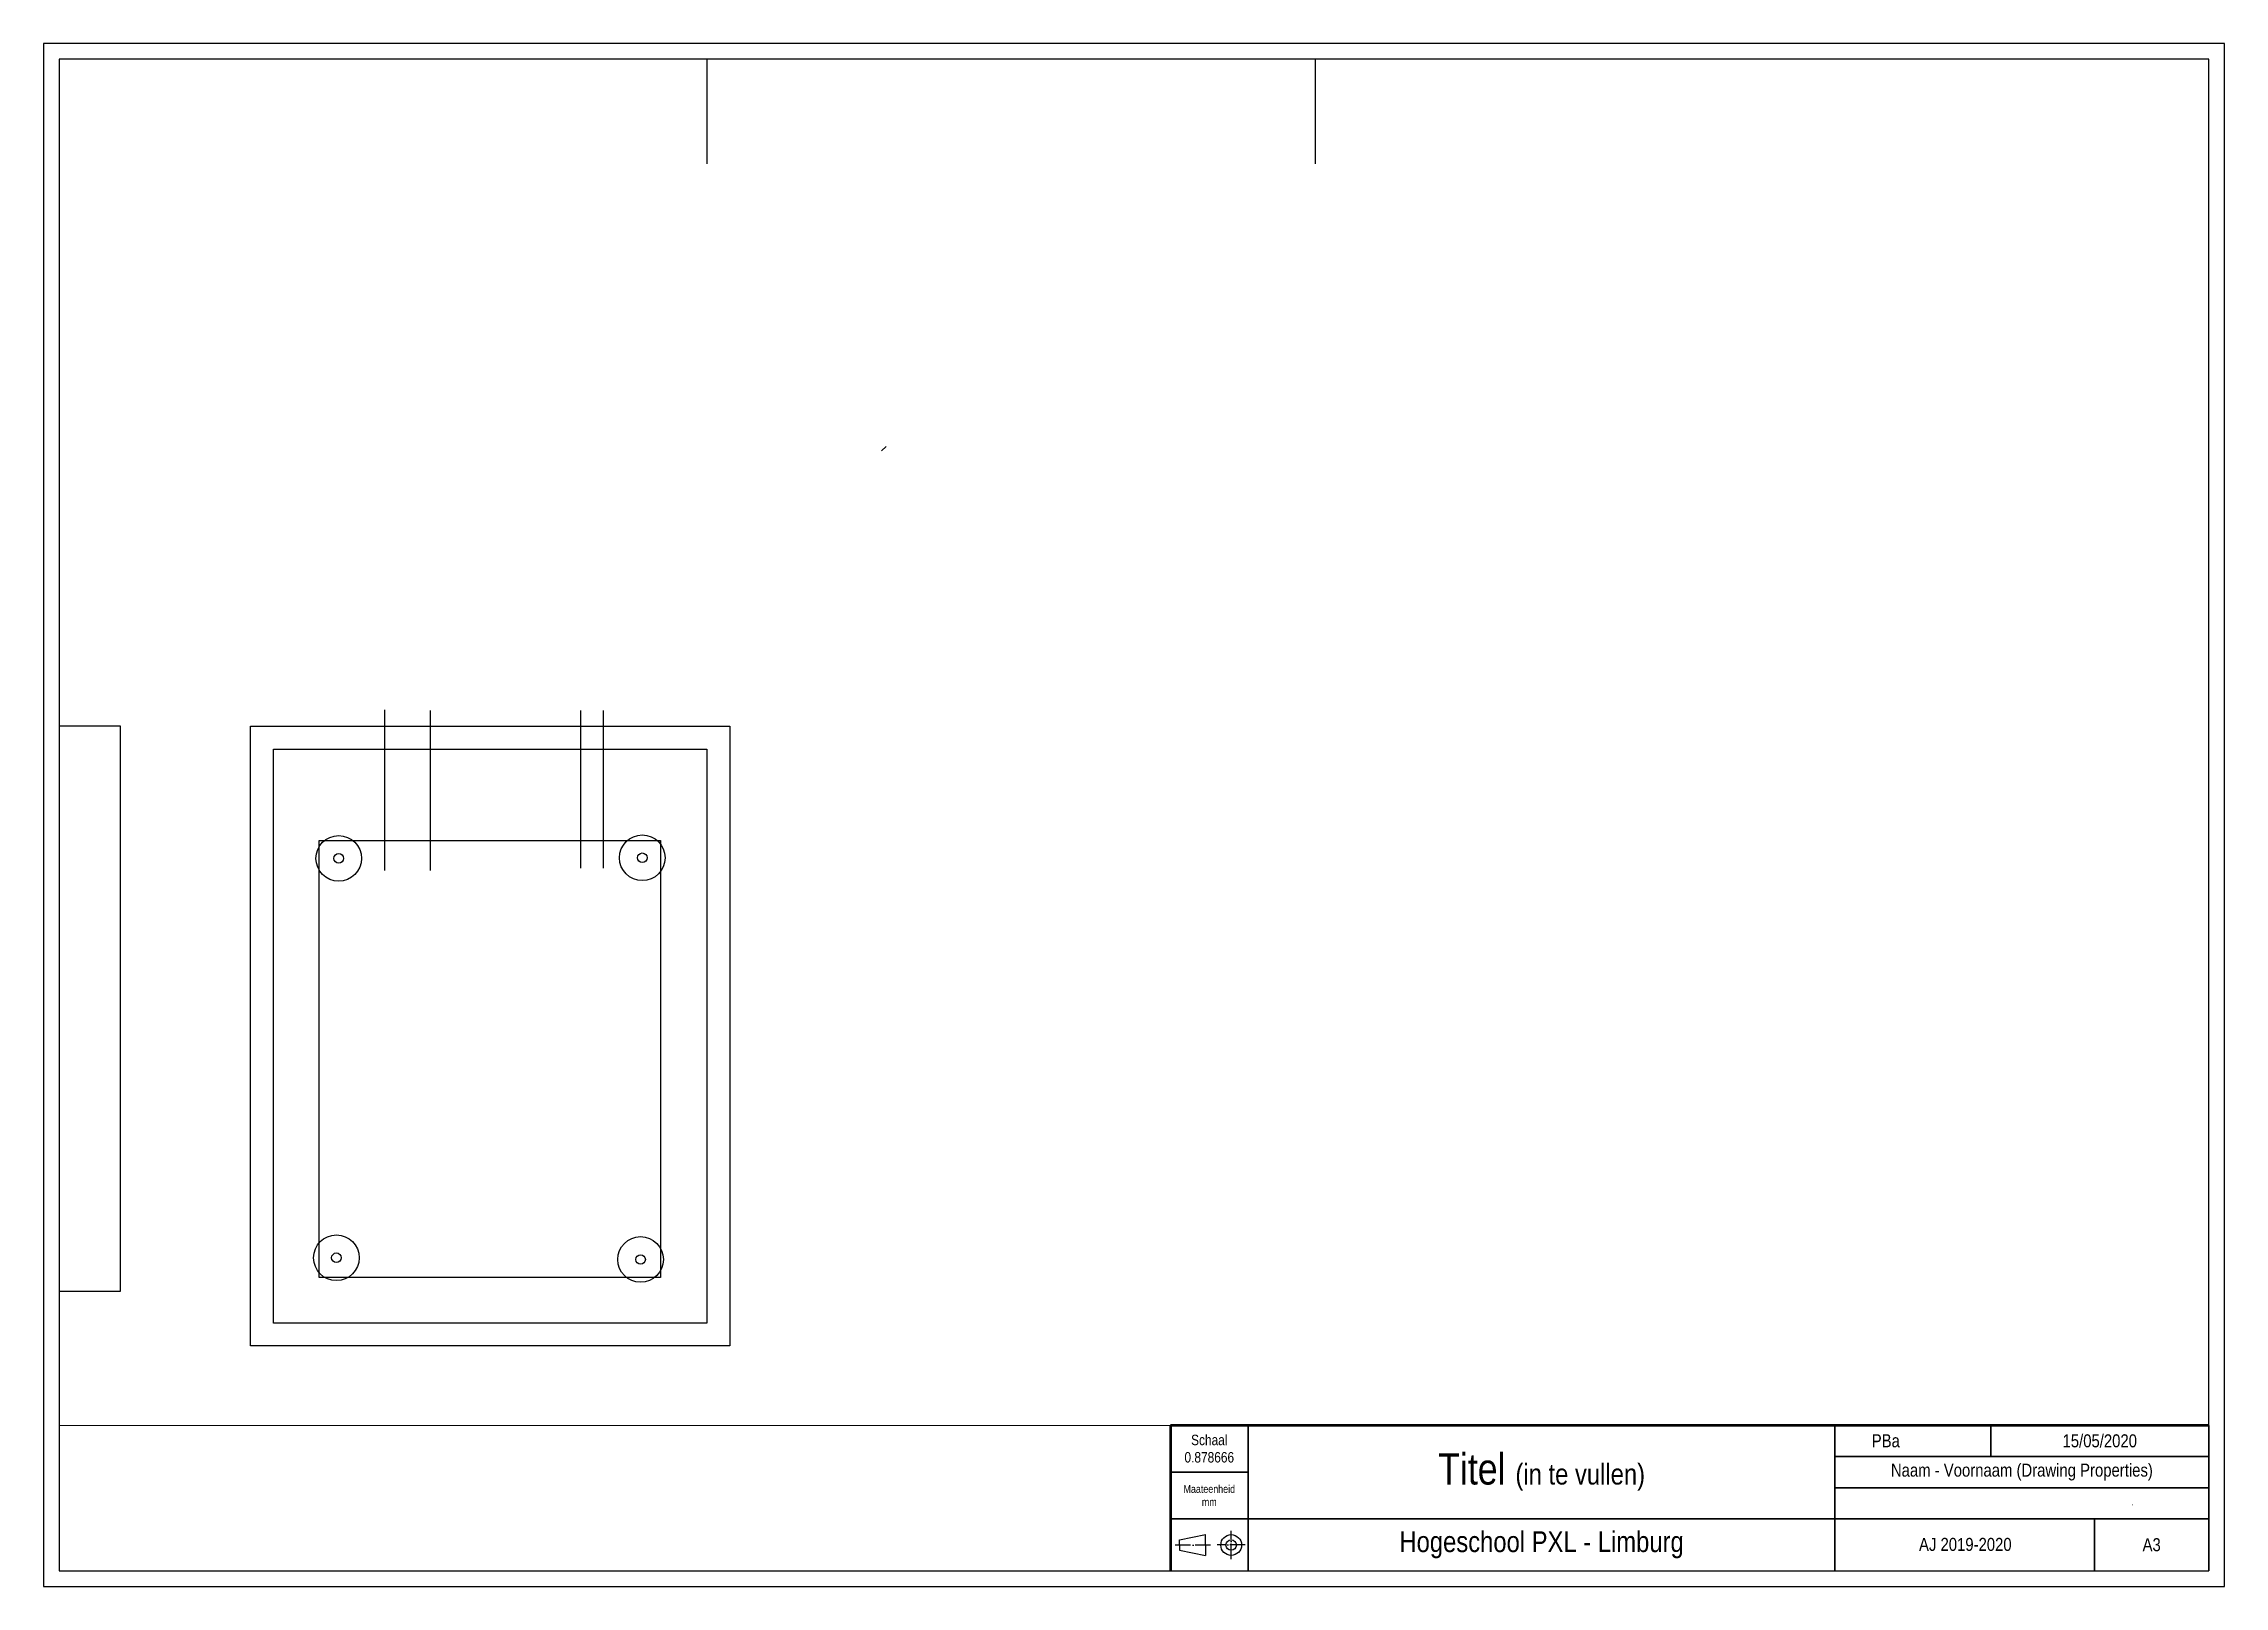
# Paper-space layout 'Landscape A3 (VP-DWGtoPDF)' of a CAD drawing. Header units: millimetres. Extents: x -44 to 376, y -34 to 263.
# The model-space entities are those that its viewports show. They can reach past a viewport. Long polylines and large blocks are cut down to what shows.
import ezdxf

# ---------------------------------------------------------------- set-up
doc = ezdxf.new("R2010")
doc.units = ezdxf.units.MM
doc.header["$LTSCALE"] = 0.5
doc.linetypes.add('ACAD_ISO04W100', pattern=[30, 24, -3, 0, -3])
doc.layers.get('0').update_dxf_attribs({"color": 250})
for name, color, linetype, plot in [('00 Niet printen', 212, 'Continuous', False), ('Uitgeverij', 7, 'Continuous', False), ('VP Hidden', 252, 'Continuous', False)]:
    doc.layers.add(name, color=color, linetype=linetype, plot=plot)
doc.layers.add('Kader', color=7, linetype='Continuous')
doc.styles.add('A3NCAD Technic', font='technic_.ttf')
doc.styles.get("Standard").update_dxf_attribs({"font": 'verdana.ttf'})
doc.styles.add('Technic', font='technic_.ttf')

# ---------------------------------------------------------------- blocks, each defined once
blk = doc.blocks.new('*U31')
at = {"linetype": 'Continuous', "insert": (0, 0), "char_height": 4, "attachment_point": 5, "style": 'Technic'}
blk.add_mtext_dynamic_manual_height_columns('Hogeschool PXL - Limburg', width=113, gutter_width=12.5, heights=[0], dxfattribs=at)
blk = doc.blocks.new('*U33')
at = {"linetype": 'Continuous', "insert": (-0.18, -0.05), "char_height": 2.5, "width": 49.5442, "attachment_point": 5, "style": 'Technic'}
blk.add_mtext('AJ 2019-2020', dxfattribs=at)
blk = doc.blocks.new('*U34')
at = {"lineweight": 30, "insert": (0, 0), "char_height": 2.5, "width": 72, "attachment_point": 5, "style": 'Technic'}
blk.add_mtext('Naam - Voornaam (Drawing Properties)', dxfattribs=at)
blk = doc.blocks.new('*U32')
at = {"linetype": 'Continuous', "insert": (-7.91, 0.01), "char_height": 2.5, "attachment_point": 4, "style": 'Technic'}
blk.add_mtext_dynamic_manual_height_columns('PBa ', width=11.7286, gutter_width=12.5, heights=[0], dxfattribs=at)
blk = doc.blocks.new('*U28')
at = {"linetype": 'Continuous', "insert": (0, 0), "char_height": 2.5, "attachment_point": 5, "style": 'Technic'}
blk.add_mtext_dynamic_manual_height_columns('15/05/2020', width=4.131, gutter_width=12.5, heights=[0], dxfattribs=at)
blk = doc.blocks.new('*U16')
at = {"color": 7, "linetype": 'Continuous', "insert": (20.28, 0.11), "char_height": 1, "attachment_point": 1, "style": 'Technic'}
blk.add_mtext_dynamic_manual_height_columns('.', width=33.7428, gutter_width=12.5, heights=[0], dxfattribs=at)
blk = doc.blocks.new('*U21')
at = {"layer": 'Kader', "lineweight": -3}
for p, q in [((-6.35, 0.98), (-1.35, 1.98)), ((-6.35, -0.02), (-6.35, 0.98)), ((-1.35, -0.02), (-1.35, 1.98)), ((-6.35, -0.02), (-6.35, -1.02)), ((-6.35, -1.02), (-1.35, -2.02)), ((-1.35, -0.02), (-1.35, -2.02))]:
    blk.add_line(p, q, dxfattribs=at)
at = {"layer": 'Kader', "linetype": 'ACAD_ISO04W100', "lineweight": -3, "ltscale": 0.25}
for p, q in [((3.61, -2.73), (3.61, 2.71)), ((-0.35, -0.02), (-7.39, -0.02)), ((6.33, -0.01), (0.89, -0.01))]:
    blk.add_line(p, q, dxfattribs=at)
at = {"layer": 'Kader', "lineweight": -3}
for radius in [2, 1]:
    blk.add_circle((3.61, -0.02), radius, dxfattribs=at)
blk = doc.blocks.new('*U36')
at = {"layer": 'Kader', "linetype": 'Continuous', "insert": (7.5, -4.5), "char_height": 1.5, "width": 15, "attachment_point": 5, "style": 'Technic'}
blk.add_mtext('Maateenheid\\Pmm', dxfattribs=at)

msp = doc.modelspace()

# ---------------------------------------------------------------- linework, layer by layer
at = {"linetype": 'Continuous'}
for p, q in [((116.39, 338.08, 30), (116.39, 275.2, 30)), ((249.68, 338.08, 30), (249.68, 275.2, 30)), ((155.66, 213.32, 30), (154.66, 212.32, 30)), ((45.8, 120.4), (45.8, 155.6)), ((55.8, 120.4), (55.8, 155.45)), ((88.73, 120.9), (88.73, 155.45)), ((93.73, 120.9), (93.73, 155.45))]:
    msp.add_line(p, q, dxfattribs=at)
for points in [[(-12.18, 152), (-105.2, 152), (-105.2, 28.24), (-12.18, 28.24)], [(16.37, 152), (121.39, 152), (121.39, 16.24), (16.37, 16.24)], [(21.37, 147), (116.39, 147), (116.39, 21.24), (21.37, 21.24)], [(31.37, 127), (106.25, 127), (106.25, 31.24), (31.37, 31.24)]]:
    msp.add_lwpolyline(points, close=True, dxfattribs=at)
for centre, radius in [((35.69, 123.06), 5), ((102.23, 123.19), 5), ((35.69, 123.06), 1.05), ((102.23, 123.19), 1.05), ((35.18, 35.56), 5), ((101.85, 35.18), 5), ((35.18, 35.56), 1.05), ((101.85, 35.18), 1.05)]:
    msp.add_circle(centre, radius, dxfattribs=at)

psp = doc.layouts.new('Landscape A3 (VP-DWGtoPDF)')

# ---------------------------------------------------------------- linework, layer by layer
at = {"layer": '00 Niet printen', "linetype": 'Continuous'}
psp.add_lwpolyline([(-44.44, -33.54), (375.56, -33.54), (375.56, 263.46), (-44.44, 263.46)], close=True, dxfattribs=at)
at = {"layer": 'Kader', "lineweight": 50}
for p, q in [((372.56, -2.54), (172.56, -2.54)), ((172.56, -2.54), (172.56, -30.54))]:
    psp.add_line(p, q, dxfattribs=at)
at = {"layer": 'Kader', "lineweight": 30}
for p, q in [((187.56, -30.54), (187.56, -2.54)), ((300.56, -30.54), (300.56, -2.54)), ((330.56, -8.54), (330.56, -2.54)), ((372.56, -30.54), (372.56, -2.54)), ((372.56, -8.54), (300.56, -8.54)), ((372.56, -14.54), (300.56, -14.54)), ((187.56, -20.54), (372.56, -20.54)), ((350.56, -30.54), (350.56, -20.54))]:
    psp.add_line(p, q, dxfattribs=at)
at = {"layer": 'Kader', "linetype": 'Continuous', "lineweight": 30}
for p, q in [((172.56, -11.54), (187.56, -11.54)), ((187.56, -20.54), (172.56, -20.54))]:
    psp.add_line(p, q, dxfattribs=at)
at = {"layer": 'Kader', "linetype": 'Continuous'}
psp.add_lwpolyline([(-41.44, -30.54), (372.56, -30.54), (372.56, 260.46), (-41.44, 260.46)], close=True, dxfattribs=at)

# ---------------------------------------------------------------- block references
at = {"linetype": 'Continuous'}
psp.add_blockref('*U36', (172.56, -11.54), dxfattribs=at)
at = {"layer": 'Kader', "linetype": 'Continuous'}
for name, p in [('*U28', (351.56, -5.54)), ('*U32', (315.56, -5.54)), ('*U34', (336.56, -11.54)), ('*U31', (244.06, -25.54)), ('*U33', (325.85, -25.43))]:
    psp.add_blockref(name, p, dxfattribs=at)
at = {"layer": 'Kader', "linetype": 'Continuous', "lineweight": -3}
psp.add_blockref('*U21', (180.67, -25.56), dxfattribs=at)
at = {"layer": 'Uitgeverij', "linetype": 'Continuous'}
psp.add_blockref('*U16', (337.43, -17.04), dxfattribs=at)

# ---------------------------------------------------------------- texts
at = {"linetype": 'Continuous', "insert": (180.06, -7.04), "char_height": 2, "attachment_point": 5, "style": 'A3NCAD Technic'}
psp.add_mtext_dynamic_manual_height_columns('Schaal\\P0.878666', width=15, gutter_width=12.5, heights=[0], dxfattribs=at)
at = {"layer": 'Kader', "insert": (244.06, -11.54), "char_height": 6, "width": 113, "attachment_point": 5}
psp.add_mtext('{\\fTechnic|b0|i0|c2|p2;Titel \\H0.66667x;(in te vullen)}', dxfattribs=at)
at = {"layer": 'Kader', "lineweight": 30, "insert": (361.56, -25.54), "char_height": 2.5, "width": 22, "attachment_point": 5}
psp.add_mtext('{\\fTechnic|b0|i0|c2|p2;A3}', dxfattribs=at)

# ---------------------------------------------------------------- viewports
at = {"layer": 'VP Hidden', "linetype": 'Continuous'}
psp.add_viewport(center=(165.56, 128.96), size=(414, 263), view_center_point=(210, 148.5), view_height=299.3173, dxfattribs=at)

doc.saveas('drawing.dxf')
